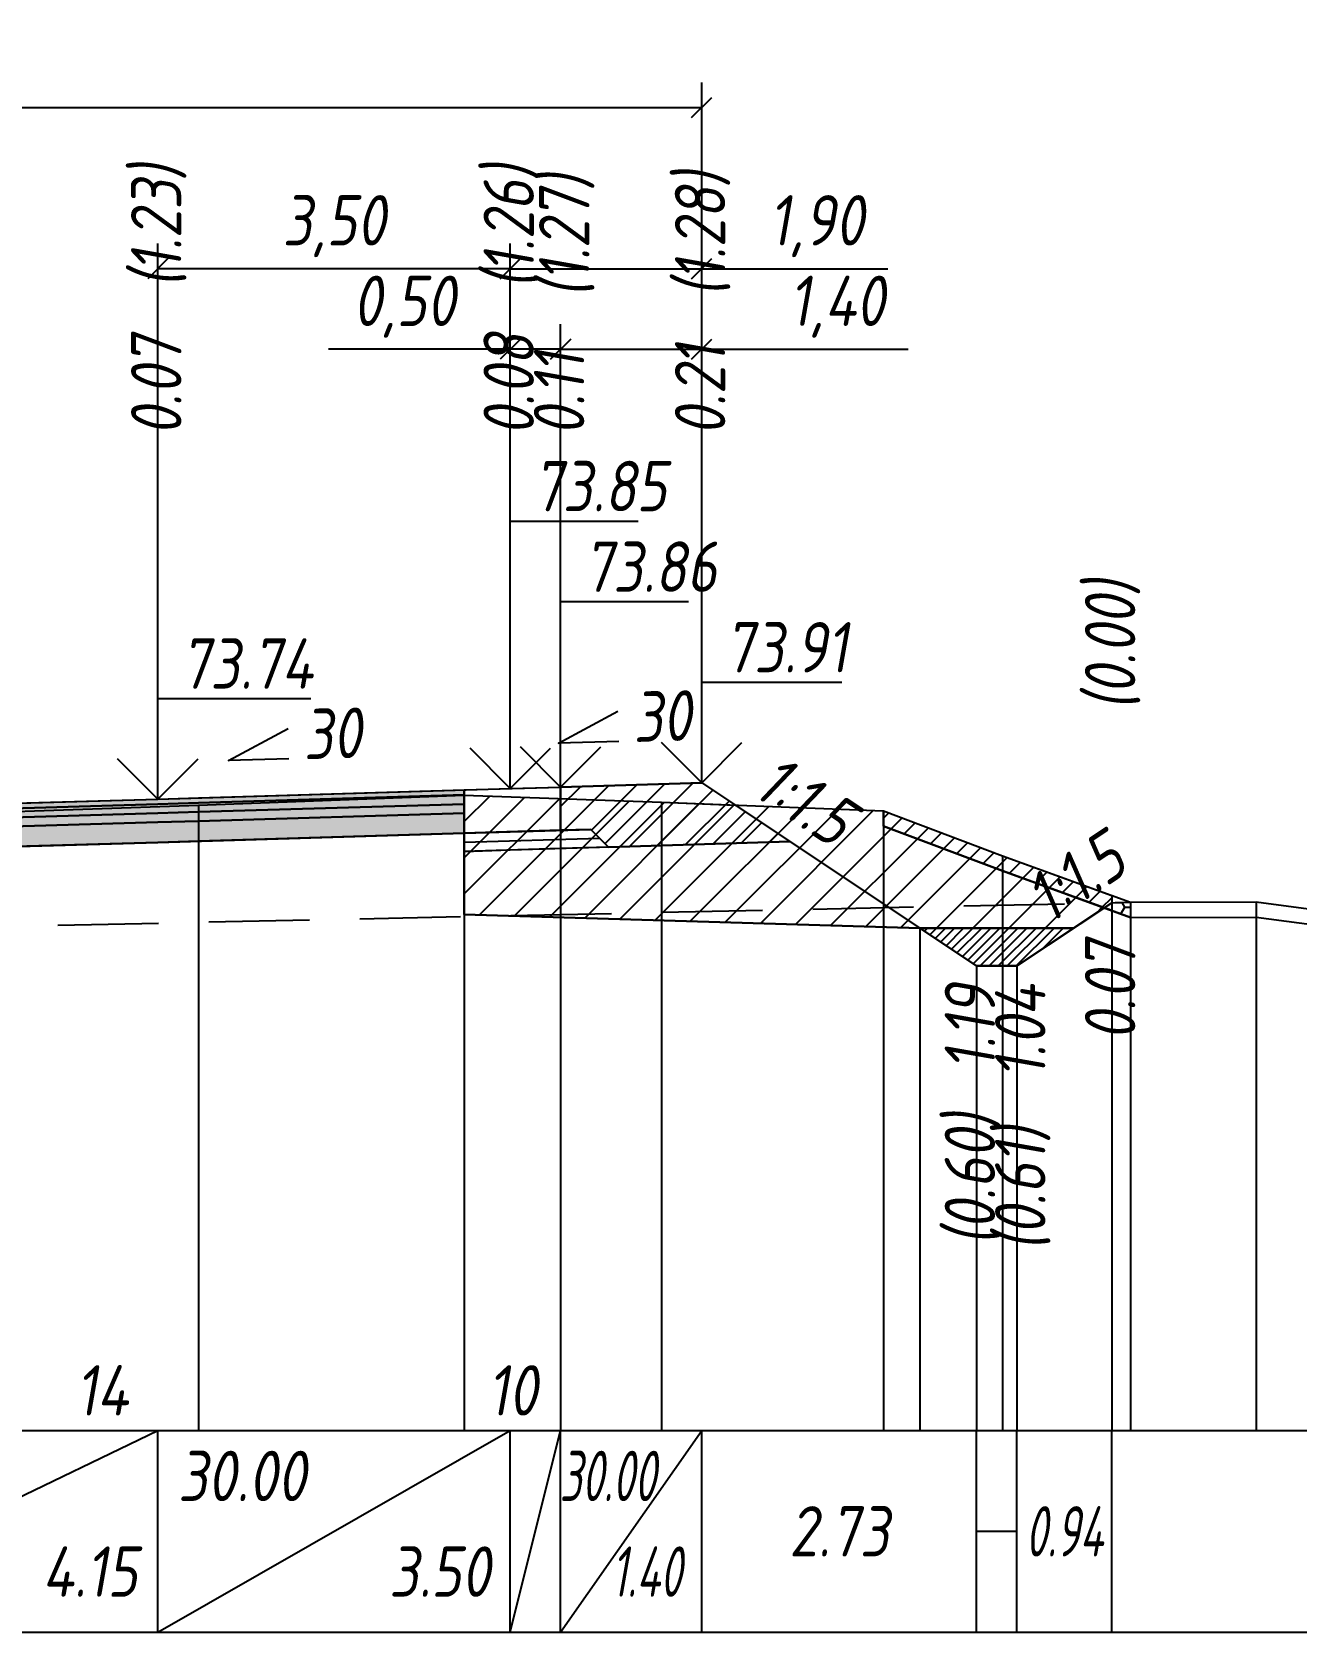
# Model space of a CAD drawing. Extents: x -717 to 1451, y -133302 to 233.
# Drawn here: x 175.8 to 238.6, y -34047 to -33967.6 of the extents above; entities that cross this region are included whole.
import ezdxf
from ezdxf.enums import TextEntityAlignment as Align

# ---------------------------------------------------------------- set-up
doc = ezdxf.new("R2010")
doc.units = 0
doc.linetypes.add('штриховая', pattern=[0.75, 0.5, -0.25])
for name, color, linetype in [('Интерполированный поперечник', 2, 'Continuous'), ('Код_514', 1, 'Continuous'), ('Контур_0', 7, 'Continuous'), ('Контур_2521', 7, 'Continuous'), ('Контур_2564', 7, 'Continuous'), ('Контур_2660', 7, 'Continuous'), ('Контур_2665', 7, 'Continuous'), ('Контур_400', 7, 'Continuous'), ('Контур_508', 7, 'Continuous'), ('Контур_512', 7, 'Continuous'), ('Контур_513', 7, 'Continuous'), ('Контур_818', 7, 'Continuous'), ('Красный поперечник', 1, 'Continuous'), ('Объём_2501', 7, 'Continuous'), ('Объём_2564', 7, 'Continuous'), ('Объём_2650', 7, 'Continuous'), ('Объём_2660', 7, 'Continuous'), ('Объём_2661', 7, 'Continuous'), ('Объём_2662', 7, 'Continuous'), ('Объём_2663', 7, 'Continuous'), ('Объём_2664', 7, 'Continuous'), ('Объём_2665', 7, 'Continuous'), ('Объём_2666', 7, 'Continuous'), ('Объём_2667', 7, 'Continuous'), ('Объём_2668', 7, 'Continuous'), ('Объём_2669', 7, 'Continuous'), ('Объём_2675', 7, 'Continuous'), ('Объём_2753', 7, 'Continuous'), ('Откосы', 7, 'Continuous'), ('Отметки покрытия', 7, 'Continuous'), ('Рабочие отметки', 7, 'Continuous'), ('Рабочие отметки доп.', 7, 'Continuous'), ('Слои выравнивания', 7, 'Continuous'), ('Таблица', 7, 'Continuous'), ('Уклоны проезжей части', 7, 'Continuous'), ('Черный поперечник', 3, 'Continuous')]:
    doc.layers.add(name, color=color, linetype=linetype)
for name, color, linetype, true_color in [('Контур_2540', 2, 'Continuous', 0xffff00), ('Контур_2560', 2, 'Continuous', 0xffff00), ('Контур_2561', 7, 'Continuous', 0xff8040), ('Контур_2562', 3, 'Continuous', 0x00ff00), ('Контур_2563', 7, 'Continuous', 0xff8000), ('Контур_2570', 7, 'Continuous', 0x80ff00), ('Контур_2725', 7, 'Continuous', 0x323232), ('Контур_2736', 4, 'Continuous', 0x00ffff), ('Контур_2737', 4, 'Continuous', 0x00ffff), ('Контур_2738', 4, 'Continuous', 0x00ffff), ('Контур_2739', 4, 'Continuous', 0x00ffff), ('Контур_2741', 4, 'Continuous', 0x00ffff), ('Контур_2742', 4, 'Continuous', 0x00ffff), ('Контур_2743', 4, 'Continuous', 0x00ffff), ('Контур_2744', 7, 'Continuous', 0xa4ffff), ('Контур_2745', 7, 'Continuous', 0xa4ffff), ('Контур_2747', 4, 'Continuous', 0x00ffff), ('Контур_2748', 4, 'Continuous', 0x00ffff), ('Контур_2749', 4, 'Continuous', 0x00ffff), ('Контур_2750', 4, 'Continuous', 0x00ffff), ('Контур_2751', 4, 'Continuous', 0x00ffff), ('Контур_2752', 4, 'Continuous', 0x00ffff), ('Контур_2760', 7, 'Continuous', 0x323232), ('Контур_2761', 7, 'Continuous', 0x323232), ('Контур_2762', 7, 'Continuous', 0x323232), ('Контур_2763', 7, 'Continuous', 0x323232), ('Контур_402', 7, 'Continuous', 0xff6464), ('Контур_703', 4, 'Continuous', 0x00ffff), ('Контур_705', 4, 'Continuous', 0x00ffff), ('Контур_707', 4, 'Continuous', 0x00ffff), ('Контур_720', 131, 'Continuous', 0xaaffff), ('Объём_2500', 7, 'Continuous', 0xc0c0c0), ('Объём_2520', 7, 'Continuous', 0x80ffff), ('Объём_2540', 2, 'Continuous', 0xffff00), ('Объём_2560', 2, 'Continuous', 0xffff00), ('Объём_2561', 7, 'Continuous', 0xff8040), ('Объём_2562', 3, 'Continuous', 0x00ff00), ('Объём_2563', 7, 'Continuous', 0xff8000), ('Объём_2570', 7, 'Continuous', 0x80ff00), ('Объём_2600', 7, 'Continuous', 0x808000), ('Объём_2620', 2, 'Continuous', 0xffff00), ('Объём_2746', 2, 'Continuous', 0xffff00)]:
    doc.layers.add(name, color=color, linetype=linetype, true_color=true_color)
doc.styles.get("Standard").update_dxf_attribs({"font": 'txt', "height": 2.5})
doc.styles.add('М', font='romand.shx', dxfattribs={"width": 0.8, "oblique": 10, "height": 2.5})
doc.dimstyles.new('ISO-25', dxfattribs={"dimtxt": 2.5, "dimasz": 2.5, "dimexe": 1.25, "dimexo": 0.625, "dimtad": 1, "dimtxsty": 'Standard', "dimcen": 2.5, "dimadec": 0, "dimazin": 0, "dimtfac": 1, "dimtmove": 0, "dimatfit": 3, "dimfxl": 1, "dimarcsym": 0})

# ---------------------------------------------------------------- blocks, each defined once
blk = doc.blocks.new('_Oblique')
at = {"color": 0, "linetype": 'ByBlock', "lineweight": -2}
blk.add_line((-0.5, -0.5), (0.5, 0.5), dxfattribs=at)
blk = doc.blocks.new('*D785')
at = {"color": 0, "lineweight": -2, "transparency": 16777216}
for p, q in [((202.028, -34004.48), (202.028, -33982.055)), ((209.028, -34004.27), (209.028, -33982.055)), ((202.028, -33983.305), (209.028, -33983.305)), ((209.028, -33983.305), (219.283, -33983.305))]:
    blk.add_line(p, q, dxfattribs=at)
at = {"layer": 'Defpoints', "color": 0, "transparency": 16777216}
for p in [(209.028, -33983.305), (202.028, -34005.105), (209.028, -34004.895)]:
    blk.add_point(p, dxfattribs=at)
at = {"color": 0, "lineweight": -2, "transparency": 16777216, "rotation": 180}
blk.add_blockref('_Oblique', (202.028, -33983.305), dxfattribs=at)
at = {"color": 0, "lineweight": -2, "transparency": 16777216}
blk.add_blockref('_Oblique', (209.028, -33983.305), dxfattribs=at)
at = {"color": 0, "transparency": 16777216, "insert": (215.743, -33981.192), "char_height": 2.5, "width": 8.75, "attachment_point": 5, "style": 'М'}
blk.add_mtext('1,40', dxfattribs=at)
blk = doc.blocks.new('*D787')
at = {"color": 0, "lineweight": -2, "transparency": 16777216}
for p, q in [((199.528, -34004.555), (199.528, -33982.055)), ((202.028, -34004.48), (202.028, -33982.055)), ((199.528, -33983.305), (190.503, -33983.305)), ((202.028, -33983.305), (199.528, -33983.305))]:
    blk.add_line(p, q, dxfattribs=at)
at = {"layer": 'Defpoints', "color": 0, "transparency": 16777216}
for p in [(202.028, -33983.305), (199.528, -34005.18), (202.028, -34005.105)]:
    blk.add_point(p, dxfattribs=at)
at = {"color": 0, "lineweight": -2, "transparency": 16777216, "rotation": 180}
blk.add_blockref('_Oblique', (199.528, -33983.305), dxfattribs=at)
at = {"color": 0, "lineweight": -2, "transparency": 16777216}
blk.add_blockref('_Oblique', (202.028, -33983.305), dxfattribs=at)
at = {"color": 0, "transparency": 16777216, "insert": (194.264, -33981.192), "char_height": 2.5, "width": 9.16667, "attachment_point": 5, "style": 'М'}
blk.add_mtext('0,50', dxfattribs=at)
blk = doc.blocks.new('*D789')
at = {"color": 0, "lineweight": -2, "transparency": 16777216}
for p, q in [((182.028, -34005.08), (182.028, -33978.055)), ((199.528, -34004.555), (199.528, -33978.055)), ((199.528, -33979.305), (182.028, -33979.305))]:
    blk.add_line(p, q, dxfattribs=at)
at = {"layer": 'Defpoints', "color": 0, "transparency": 16777216}
for p in [(182.028, -33979.305), (199.528, -34005.18), (182.028, -34005.705)]:
    blk.add_point(p, dxfattribs=at)
at = {"color": 0, "lineweight": -2, "transparency": 16777216, "rotation": 180}
blk.add_blockref('_Oblique', (182.028, -33979.305), dxfattribs=at)
at = {"color": 0, "lineweight": -2, "transparency": 16777216}
blk.add_blockref('_Oblique', (199.528, -33979.305), dxfattribs=at)
at = {"color": 0, "transparency": 16777216, "insert": (190.778, -33977.192), "char_height": 2.5, "width": 9.58333, "attachment_point": 5, "style": 'М'}
blk.add_mtext('3,50', dxfattribs=at)
blk = doc.blocks.new('*D790')
at = {"color": 0, "lineweight": -2, "transparency": 16777216}
for p, q in [((199.528, -34004.555), (199.528, -33978.055)), ((209.028, -34004.27), (209.028, -33978.055)), ((199.528, -33979.305), (209.028, -33979.305)), ((209.028, -33979.305), (218.268, -33979.305))]:
    blk.add_line(p, q, dxfattribs=at)
at = {"layer": 'Defpoints', "color": 0, "transparency": 16777216}
for p in [(199.528, -33979.305), (199.528, -34005.18), (209.028, -34004.895)]:
    blk.add_point(p, dxfattribs=at)
at = {"color": 0, "lineweight": -2, "transparency": 16777216, "rotation": 180}
blk.add_blockref('_Oblique', (199.528, -33979.305), dxfattribs=at)
at = {"color": 0, "lineweight": -2, "transparency": 16777216}
blk.add_blockref('_Oblique', (209.028, -33979.305), dxfattribs=at)
at = {"color": 0, "transparency": 16777216, "insert": (214.727, -33977.192), "char_height": 2.5, "width": 8.75, "attachment_point": 5, "style": 'М'}
blk.add_mtext('1,90', dxfattribs=at)
blk = doc.blocks.new('*D792')
at = {"color": 0, "lineweight": -2, "transparency": 16777216}
for p, q in [((113.528, -34007.16), (113.528, -33970.055)), ((209.028, -34004.27), (209.028, -33970.055)), ((113.528, -33971.305), (209.028, -33971.305))]:
    blk.add_line(p, q, dxfattribs=at)
at = {"layer": 'Defpoints', "color": 0, "transparency": 16777216}
for p in [(209.028, -33971.305), (209.028, -34004.895), (113.528, -34007.785)]:
    blk.add_point(p, dxfattribs=at)
at = {"color": 0, "lineweight": -2, "transparency": 16777216, "rotation": 180}
blk.add_blockref('_Oblique', (113.528, -33971.305), dxfattribs=at)
at = {"color": 0, "lineweight": -2, "transparency": 16777216}
blk.add_blockref('_Oblique', (209.028, -33971.305), dxfattribs=at)
at = {"color": 0, "transparency": 16777216, "insert": (161.278, -33969.192), "char_height": 2.5, "width": 10.41667, "attachment_point": 5, "style": 'М'}
blk.add_mtext('19,10', dxfattribs=at)

msp = doc.modelspace()

# ---------------------------------------------------------------- hatches: boundary and pattern name
at = {"layer": 'Объём_2563'}
h = msp.add_hatch(dxfattribs=at)
h.set_pattern_fill('ANSI31', color=256, scale=0.3)
h.paths.add_polyline_path([(204.402, -34008.021), (203.528, -34007.148), (202.028, -34007.193), (202.028, -34005.043), (209.028, -34004.833), (213.406, -34007.751)])
at = {"layer": 'Объём_2570'}
h = msp.add_hatch(dxfattribs=at)
h.set_pattern_fill('ANSI31', color=256, scale=0.2)
h.paths.add_polyline_path([(229.382, -34011.177), (223.968, -34009.203), (218.059, -34006.982), (218.059, -34006.232), (223.968, -34008.453), (229.382, -34010.427)])
at = {"layer": 'Объём_2600'}
h = msp.add_hatch(dxfattribs=at)
h.set_pattern_fill('ANSI31', color=6, scale=0.4)
h.paths.add_polyline_path([(219.854, -34012.05), (197.245, -34011.372), (197.245, -34005.445), (207.029, -34005.789), (218.059, -34006.232), (218.059, -34006.982), (223.968, -34009.203), (229.003, -34011.039), (227.487, -34012.05)])
h = msp.add_hatch(dxfattribs=at)
h.set_pattern_fill('HONEY', color=5, scale=0.3)
h.paths.add_polyline_path([(229.382, -34010.786), (230.312, -34010.767), (230.312, -34011.517), (229.003, -34011.039)])
at = {"layer": 'Объём_2620'}
h = msp.add_hatch(dxfattribs=at)
h.set_pattern_fill('ANSI31', color=2, scale=0.1)
h.paths.add_polyline_path([(219.854, -34012.05), (227.487, -34012.05), (224.67, -34013.928), (222.67, -34013.928)])
edge = h.paths.add_edge_path(flags=17)
edge.add_line((219.854, -34012.05), (222.67, -34013.928))
at = {"layer": 'Слои выравнивания'}
for color, points in [(2, [(161.278, -34006.243), (172.543, -34005.917), (182.028, -34005.643), (184.043, -34005.582), (197.245, -34005.186), (197.245, -34005.436), (184.043, -34005.832), (182.028, -34005.893), (172.543, -34006.167), (161.278, -34006.493)]), (3, [(161.278, -34006.493), (172.543, -34006.167), (182.028, -34005.893), (184.043, -34005.832), (197.245, -34005.436), (197.245, -34005.886), (184.043, -34006.282), (182.028, -34006.343), (172.543, -34006.617), (161.278, -34006.943)]), (4, [(161.278, -34006.943), (172.543, -34006.617), (182.028, -34006.343), (184.043, -34006.282), (197.245, -34005.886), (197.245, -34006.336), (184.043, -34006.732), (182.028, -34006.793), (172.543, -34007.067), (161.278, -34007.393)]), (5, [(161.278, -34007.393), (172.543, -34007.067), (182.028, -34006.793), (184.043, -34006.732), (197.245, -34006.336), (197.245, -34007.336), (184.043, -34007.732), (182.028, -34007.793), (172.543, -34008.067), (161.278, -34008.393)])]:
    msp.add_hatch(color=color, dxfattribs=at).paths.add_polyline_path(points)

# ---------------------------------------------------------------- linework, layer by layer
at = {"layer": 'Интерполированный поперечник', "linetype": 'штриховая', "ltscale": 10, "flags": 128}
msp.add_lwpolyline([(109.574, -34013.341), (230.312, -34010.767)], dxfattribs=at)
at = {"layer": 'Код_514'}
for p, q in [((161.278, -34047), (182.028, -34037)), ((182.028, -34047), (182.028, -34037)), ((182.028, -34047), (199.528, -34037)), ((199.528, -34047), (199.528, -34037)), ((199.528, -34047), (202.028, -34037)), ((202.028, -34047), (202.028, -34037)), ((202.028, -34047), (209.028, -34037)), ((209.028, -34047), (209.028, -34037)), ((222.67, -34047), (222.67, -34037)), ((224.67, -34047), (224.67, -34037)), ((229.382, -34047), (229.382, -34037)), ((222.67, -34042), (224.67, -34042))]:
    msp.add_line(p, q, dxfattribs=at)
at = {"layer": 'Контур_0', "flags": 128}
for points in [[(197.245, -34005.186), (202.028, -34005.043), (202.028, -34007.193), (197.245, -34007.336), (197.245, -34005.186), (197.245, -34005.186)], [(209.028, -34004.833), (218.312, -34011.022), (218.312, -34011.022), (218.312, -34011.022), (218.312, -34011.022), (218.312, -34011.022), (218.312, -34011.022), (218.312, -34011.022), (218.312, -34011.022), (218.312, -34011.022), (218.312, -34011.022), (218.312, -34011.022), (218.312, -34011.022), (218.312, -34011.022), (218.312, -34011.022), (222.67, -34013.928)], [(209.028, -34004.833), (218.312, -34011.022), (218.312, -34011.022), (218.312, -34011.022), (218.312, -34011.022), (218.312, -34011.022), (218.312, -34011.022), (218.312, -34011.022), (218.312, -34011.022), (218.312, -34011.022), (218.312, -34011.022), (218.312, -34011.022), (218.312, -34011.022), (218.312, -34011.022), (218.312, -34011.022), (222.67, -34013.928), (224.67, -34013.928), (229.382, -34010.786), (229.382, -34010.786), (229.382, -34010.786), (229.382, -34010.786), (229.382, -34010.786), (229.382, -34010.786), (229.382, -34010.786), (229.382, -34010.786), (229.382, -34010.786), (229.382, -34010.786), (229.382, -34010.786), (229.382, -34010.786), (229.382, -34010.786)], [(202.028, -34008.093), (197.245, -34008.236), (197.245, -34007.336), (203.528, -34007.148), (204.402, -34008.021), (202.028, -34008.093), (202.028, -34008.093)], [(202.028, -34007.193), (203.528, -34007.148), (204.402, -34008.021), (213.406, -34007.751)]]:
    msp.add_lwpolyline(points, dxfattribs=at)
at = {"layer": 'Контур_2521', "color": 250, "flags": 128}
msp.add_lwpolyline([(197.245, -34007.786), (203.965, -34007.585)], dxfattribs=at)
at = {"layer": 'Контур_2540', "flags": 128}
msp.add_lwpolyline([(199.528, -34008.168), (213.406, -34007.751), (219.854, -34012.05), (197.245, -34011.372), (197.245, -34008.236), (199.528, -34008.168), (199.528, -34008.168)], dxfattribs=at)
at = {"layer": 'Контур_2560', "flags": 128}
msp.add_lwpolyline([(202.028, -34005.043), (209.028, -34004.833), (209.028, -34004.833), (209.028, -34004.833)], dxfattribs=at)
at = {"layer": 'Контур_2561', "flags": 128}
msp.add_lwpolyline([(202.028, -34005.043), (202.028, -34005.043), (209.028, -34004.833), (209.028, -34004.833), (202.028, -34005.043)], dxfattribs=at)
at = {"layer": 'Контур_2562', "flags": 128}
msp.add_lwpolyline([(209.028, -34004.833), (209.028, -34004.833), (209.028, -34004.833), (209.028, -34004.833), (209.028, -34004.833)], dxfattribs=at)
at = {"layer": 'Контур_2563', "flags": 128}
msp.add_lwpolyline([(204.402, -34008.021), (203.528, -34007.148), (202.028, -34007.193), (202.028, -34005.043), (209.028, -34004.833), (213.406, -34007.751), (204.402, -34008.021), (204.402, -34008.021)], dxfattribs=at)
at = {"layer": 'Контур_2564', "flags": 128}
msp.add_lwpolyline([(202.028, -34005.043), (209.028, -34004.833)], dxfattribs=at)
at = {"layer": 'Контур_2570', "flags": 128}
msp.add_lwpolyline([(80, -34014.472), (97.65, -34014.322), (101.895, -34014.203), (109.574, -34014.091), (109.574, -34014.091), (112.17, -34013.374), (124.742, -34009.74), (124.742, -34008.99), (137.303, -34008.12), (147.729, -34007.444), (160.512, -34006.879), (161.278, -34006.845), (172.543, -34006.348), (184.043, -34005.941), (197.245, -34005.445), (207.029, -34005.789), (218.059, -34006.232), (218.059, -34006.982), (223.968, -34009.203), (230.312, -34011.517), (230.312, -34011.517), (236.552, -34011.497), (246.592, -34012.828), (254.382, -34013.195)], dxfattribs=at)
at = {"layer": 'Контур_2660', "flags": 128}
msp.add_lwpolyline([(197.245, -34011.372), (219.854, -34012.05)], dxfattribs=at)
at = {"layer": 'Контур_2665', "flags": 128}
msp.add_lwpolyline([(209.028, -34004.833), (209.028, -34004.833)], dxfattribs=at)
at = {"layer": 'Контур_2725', "flags": 128}
msp.add_lwpolyline([(147.729, -34008.784), (154.906, -34008.577), (160.512, -34008.415), (161.278, -34008.393), (172.543, -34008.067), (182.028, -34007.793), (184.043, -34007.732), (197.245, -34007.336)], dxfattribs=at)
at = {"layer": 'Контур_2736', "flags": 128}
for points in [[(209.028, -34004.833), (218.312, -34011.022)], [(218.312, -34011.022), (222.67, -34013.928)]]:
    msp.add_lwpolyline(points, dxfattribs=at)
at = {"layer": 'Контур_2737', "flags": 128}
msp.add_lwpolyline([(218.312, -34011.022), (218.312, -34011.022)], dxfattribs=at)
at = {"layer": 'Контур_2738', "flags": 128}
msp.add_lwpolyline([(218.312, -34011.022), (218.312, -34011.022)], dxfattribs=at)
at = {"layer": 'Контур_2739', "flags": 128}
msp.add_lwpolyline([(218.312, -34011.022), (218.312, -34011.022)], dxfattribs=at)
at = {"layer": 'Контур_2741', "flags": 128}
msp.add_lwpolyline([(229.382, -34010.786), (229.382, -34010.786)], dxfattribs=at)
at = {"layer": 'Контур_2742', "flags": 128}
msp.add_lwpolyline([(229.382, -34010.786), (229.382, -34010.786)], dxfattribs=at)
at = {"layer": 'Контур_2743', "flags": 128}
msp.add_lwpolyline([(229.382, -34010.786), (229.382, -34010.786)], dxfattribs=at)
at = {"layer": 'Контур_2744', "flags": 128}
msp.add_lwpolyline([(229.382, -34010.786), (229.382, -34010.786)], dxfattribs=at)
msp.add_lwpolyline([(229.382, -34010.786), (229.382, -34010.786)], dxfattribs=at)
msp.add_lwpolyline([(229.382, -34010.786), (229.382, -34010.786)], dxfattribs=at)
msp.add_lwpolyline([(229.382, -34010.786), (229.382, -34010.786)], dxfattribs=at)
msp.add_lwpolyline([(229.382, -34010.786), (229.382, -34010.786)], dxfattribs=at)
msp.add_lwpolyline([(229.382, -34010.786), (229.382, -34010.786)], dxfattribs=at)
at = {"layer": 'Контур_2745', "flags": 128}
msp.add_lwpolyline([(218.312, -34011.022), (218.312, -34011.022)], dxfattribs=at)
msp.add_lwpolyline([(218.312, -34011.022), (218.312, -34011.022)], dxfattribs=at)
msp.add_lwpolyline([(218.312, -34011.022), (218.312, -34011.022)], dxfattribs=at)
msp.add_lwpolyline([(218.312, -34011.022), (218.312, -34011.022)], dxfattribs=at)
msp.add_lwpolyline([(218.312, -34011.022), (218.312, -34011.022)], dxfattribs=at)
msp.add_lwpolyline([(218.312, -34011.022), (218.312, -34011.022)], dxfattribs=at)
at = {"layer": 'Контур_2747', "flags": 128}
msp.add_lwpolyline([(218.312, -34011.022), (218.312, -34011.022)], dxfattribs=at)
at = {"layer": 'Контур_2748', "flags": 128}
msp.add_lwpolyline([(218.312, -34011.022), (218.312, -34011.022)], dxfattribs=at)
at = {"layer": 'Контур_2749', "flags": 128}
msp.add_lwpolyline([(218.312, -34011.022), (218.312, -34011.022)], dxfattribs=at)
at = {"layer": 'Контур_2750', "flags": 128}
msp.add_lwpolyline([(229.382, -34010.786), (229.382, -34010.786)], dxfattribs=at)
at = {"layer": 'Контур_2751', "flags": 128}
msp.add_lwpolyline([(229.382, -34010.786), (229.382, -34010.786)], dxfattribs=at)
at = {"layer": 'Контур_2752', "flags": 128}
msp.add_lwpolyline([(229.382, -34010.786), (229.382, -34010.786)], dxfattribs=at)
at = {"layer": 'Контур_2760', "flags": 128}
msp.add_lwpolyline([(147.729, -34006.634), (154.906, -34006.427), (160.512, -34006.265), (161.278, -34006.243), (172.543, -34005.917), (182.028, -34005.643), (184.043, -34005.582), (197.245, -34005.186)], dxfattribs=at)
at = {"layer": 'Контур_2761', "flags": 128}
msp.add_lwpolyline([(147.729, -34006.884), (154.906, -34006.677), (160.512, -34006.515), (161.278, -34006.493), (172.543, -34006.167), (182.028, -34005.893), (184.043, -34005.832), (197.245, -34005.436)], dxfattribs=at)
at = {"layer": 'Контур_2762', "flags": 128}
msp.add_lwpolyline([(147.729, -34007.334), (154.906, -34007.127), (160.512, -34006.965), (161.278, -34006.943), (172.543, -34006.617), (182.028, -34006.343), (184.043, -34006.282), (197.245, -34005.886)], dxfattribs=at)
at = {"layer": 'Контур_2763', "flags": 128}
msp.add_lwpolyline([(147.729, -34007.784), (154.906, -34007.577), (160.512, -34007.415), (161.278, -34007.393), (172.543, -34007.067), (182.028, -34006.793), (184.043, -34006.732), (197.245, -34006.336)], dxfattribs=at)
at = {"layer": 'Контур_400', "flags": 128}
msp.add_lwpolyline([(161.278, -34006.243), (182.028, -34005.643), (199.528, -34005.118), (199.528, -34005.118), (199.528, -34005.118), (199.528, -34005.118), (199.528, -34005.118), (199.528, -34005.118), (202.028, -34005.043)], dxfattribs=at)
at = {"layer": 'Контур_402', "flags": 128}
msp.add_lwpolyline([(107.241, -34011.914), (147.729, -34010.699), (147.729, -34008.784), (161.278, -34008.393), (182.028, -34007.793), (197.245, -34007.336), (197.245, -34011.372), (219.854, -34012.05)], dxfattribs=at)
at = {"layer": 'Контур_508', "flags": 128}
msp.add_lwpolyline([(105, -34013.408), (107.241, -34011.914), (147.729, -34010.699), (147.729, -34008.784), (161.278, -34008.393), (182.028, -34007.793), (197.245, -34007.336), (197.245, -34011.372), (219.854, -34012.05), (222.67, -34013.928), (224.67, -34013.928), (229.382, -34010.786)], dxfattribs=at)
at = {"layer": 'Контур_512', "flags": 128}
msp.add_lwpolyline([(197.245, -34011.372), (219.854, -34012.05), (222.67, -34013.928), (224.67, -34013.928), (229.382, -34010.786)], dxfattribs=at)
at = {"layer": 'Контур_513', "flags": 128}
msp.add_lwpolyline([(105, -34013.408), (107.241, -34011.914), (147.729, -34010.699), (147.729, -34008.784), (161.278, -34008.393), (182.028, -34007.793), (197.245, -34007.336), (197.245, -34011.372), (219.854, -34012.05), (222.67, -34013.928), (224.67, -34013.928), (229.382, -34010.786)], dxfattribs=at)
at = {"layer": 'Контур_703', "flags": 128}
msp.add_lwpolyline([(209.028, -34004.833), (218.312, -34011.022)], dxfattribs=at)
at = {"layer": 'Контур_705', "flags": 128}
msp.add_lwpolyline([(218.312, -34011.022), (218.312, -34011.022)], dxfattribs=at)
at = {"layer": 'Контур_707', "flags": 128}
msp.add_lwpolyline([(224.67, -34013.928), (229.382, -34010.786)], dxfattribs=at)
at = {"layer": 'Контур_720', "flags": 128}
msp.add_lwpolyline([(222.67, -34013.928), (224.67, -34013.928)], dxfattribs=at)
at = {"layer": 'Контур_818', "flags": 128}
msp.add_lwpolyline([(105, -34014.158), (109.574, -34014.091), (109.574, -34014.091), (112.17, -34013.374), (124.742, -34009.74), (124.742, -34008.99), (137.303, -34008.12), (147.729, -34007.444), (160.512, -34006.879), (161.278, -34006.845), (172.543, -34006.348), (184.043, -34005.941), (197.245, -34005.445), (207.029, -34005.789), (218.059, -34006.232), (218.059, -34006.982), (223.968, -34009.203), (229.382, -34011.177)], dxfattribs=at)
at = {"layer": 'Красный поперечник'}
for p, q in [((182.028, -34005.643), (199.528, -34005.118)), ((199.528, -34005.118), (202.028, -34005.043)), ((202.028, -34005.043), (209.028, -34004.833)), ((209.028, -34004.833), (222.67, -34013.928)), ((161.278, -34006.243), (182.028, -34005.643)), ((224.67, -34013.928), (229.382, -34010.786)), ((229.382, -34010.786), (229.382, -34037)), ((197.245, -34011.372), (197.245, -34037)), ((219.854, -34012.05), (219.854, -34037)), ((222.67, -34013.928), (222.67, -34037)), ((222.67, -34013.928), (224.67, -34013.928)), ((224.67, -34013.928), (224.67, -34037))]:
    msp.add_line(p, q, dxfattribs=at)
at = {"layer": 'Объём_2500', "flags": 128}
msp.add_lwpolyline([(197.245, -34005.186), (202.028, -34005.043), (202.028, -34007.193), (197.245, -34007.336), (197.245, -34005.186), (197.245, -34005.186)], dxfattribs=at)
at = {"layer": 'Объём_2501', "flags": 128}
msp.add_lwpolyline([(161.278, -34006.243), (182.028, -34005.643), (199.528, -34005.118), (199.528, -34005.118), (199.528, -34005.118), (199.528, -34005.118), (199.528, -34005.118), (199.528, -34005.118), (202.028, -34005.043)], dxfattribs=at)
at = {"layer": 'Объём_2520', "color": 250, "flags": 128}
msp.add_lwpolyline([(202.028, -34008.093), (197.245, -34008.236), (197.245, -34007.336), (203.528, -34007.148), (204.402, -34008.021), (202.028, -34008.093), (202.028, -34008.093)], dxfattribs=at)
at = {"layer": 'Объём_2540', "flags": 128}
msp.add_lwpolyline([(199.528, -34008.168), (213.406, -34007.751), (219.854, -34012.05), (197.245, -34011.372), (197.245, -34008.236), (199.528, -34008.168), (199.528, -34008.168)], dxfattribs=at)
at = {"layer": 'Объём_2560', "flags": 128}
msp.add_lwpolyline([(202.028, -34005.043), (209.028, -34004.833), (209.028, -34004.833), (209.028, -34004.833)], dxfattribs=at)
at = {"layer": 'Объём_2561', "flags": 128}
msp.add_lwpolyline([(202.028, -34005.043), (202.028, -34005.043), (209.028, -34004.833), (209.028, -34004.833), (202.028, -34005.043)], dxfattribs=at)
at = {"layer": 'Объём_2562', "flags": 128}
msp.add_lwpolyline([(209.028, -34004.833), (209.028, -34004.833), (209.028, -34004.833), (209.028, -34004.833), (209.028, -34004.833)], dxfattribs=at)
at = {"layer": 'Объём_2563', "color": 250, "flags": 128}
msp.add_lwpolyline([(204.402, -34008.021), (203.528, -34007.148), (202.028, -34007.193), (202.028, -34005.043), (209.028, -34004.833), (213.406, -34007.751), (204.402, -34008.021), (204.402, -34008.021)], dxfattribs=at)
at = {"layer": 'Объём_2564', "flags": 128}
msp.add_lwpolyline([(202.028, -34005.043), (209.028, -34004.833)], dxfattribs=at)
at = {"layer": 'Объём_2570', "flags": 128}
msp.add_lwpolyline([(229.382, -34011.177), (223.968, -34009.203), (218.059, -34006.982), (218.059, -34006.232), (223.968, -34008.453), (229.382, -34010.427), (229.382, -34011.177), (229.382, -34011.177)], dxfattribs=at)
at = {"layer": 'Объём_2600', "color": 5, "flags": 128}
msp.add_lwpolyline([(229.382, -34010.786), (230.312, -34010.767), (230.312, -34011.517), (229.003, -34011.039), (229.382, -34010.786), (229.382, -34010.786)], dxfattribs=at)
at = {"layer": 'Объём_2620', "flags": 128}
msp.add_lwpolyline([(219.854, -34012.05), (227.487, -34012.05), (224.67, -34013.928), (222.67, -34013.928), (219.854, -34012.05), (219.854, -34012.05)], dxfattribs=at)
at = {"layer": 'Объём_2650', "color": 6, "flags": 128}
msp.add_lwpolyline([(219.854, -34012.05), (197.245, -34011.372), (197.245, -34005.445), (207.029, -34005.789), (218.059, -34006.232), (218.059, -34006.982), (223.968, -34009.203), (229.003, -34011.039), (227.487, -34012.05), (219.854, -34012.05), (219.854, -34012.05)], dxfattribs=at)
at = {"layer": 'Объём_2660', "flags": 128}
msp.add_lwpolyline([(197.245, -34011.372), (219.854, -34012.05)], dxfattribs=at)
at = {"layer": 'Объём_2661', "flags": 128}
msp.add_lwpolyline([(209.028, -34004.833), (218.312, -34011.022), (219.854, -34012.05)], dxfattribs=at)
at = {"layer": 'Объём_2662', "flags": 128}
msp.add_lwpolyline([(227.487, -34012.05), (229.382, -34010.786)], dxfattribs=at)
at = {"layer": 'Объём_2663', "flags": 128}
for points in [[(219.854, -34012.05), (222.67, -34013.928)], [(224.67, -34013.928), (227.487, -34012.05)]]:
    msp.add_lwpolyline(points, dxfattribs=at)
at = {"layer": 'Объём_2664', "flags": 128}
msp.add_lwpolyline([(222.67, -34013.928), (224.67, -34013.928)], dxfattribs=at)
at = {"layer": 'Объём_2665', "flags": 128}
msp.add_lwpolyline([(209.028, -34004.833), (209.028, -34004.833)], dxfattribs=at)
at = {"layer": 'Объём_2666', "flags": 128}
for points in [[(209.028, -34004.833), (218.312, -34011.022)], [(218.312, -34011.022), (219.854, -34012.05)]]:
    msp.add_lwpolyline(points, dxfattribs=at)
at = {"layer": 'Объём_2667', "flags": 128}
for points in [[(218.312, -34011.022), (218.312, -34011.022)], [(229.382, -34010.786), (229.382, -34010.786)]]:
    msp.add_lwpolyline(points, dxfattribs=at)
at = {"layer": 'Объём_2668', "flags": 128}
for points in [[(218.312, -34011.022), (218.312, -34011.022)], [(229.382, -34010.786), (229.382, -34010.786)]]:
    msp.add_lwpolyline(points, dxfattribs=at)
at = {"layer": 'Объём_2669', "flags": 128}
for points in [[(218.312, -34011.022), (218.312, -34011.022)], [(229.382, -34010.786), (229.382, -34010.786)]]:
    msp.add_lwpolyline(points, dxfattribs=at)
at = {"layer": 'Объём_2675', "flags": 128}
for points in [[(218.312, -34011.022), (218.312, -34011.022)], [(218.312, -34011.022), (218.312, -34011.022)], [(218.312, -34011.022), (218.312, -34011.022)], [(218.312, -34011.022), (218.312, -34011.022)], [(218.312, -34011.022), (218.312, -34011.022)], [(218.312, -34011.022), (218.312, -34011.022)], [(229.382, -34010.786), (229.382, -34010.786)], [(229.382, -34010.786), (229.382, -34010.786)], [(229.382, -34010.786), (229.382, -34010.786)], [(229.382, -34010.786), (229.382, -34010.786)], [(229.382, -34010.786), (229.382, -34010.786)], [(229.382, -34010.786), (229.382, -34010.786)]]:
    msp.add_lwpolyline(points, dxfattribs=at)
at = {"layer": 'Объём_2746', "flags": 128}
msp.add_lwpolyline([(207.029, -34005.789), (210.683, -34005.936), (219.854, -34012.05), (197.245, -34011.372), (197.245, -34005.445), (207.029, -34005.789), (207.029, -34005.789)], dxfattribs=at)
at = {"layer": 'Объём_2753', "flags": 128}
msp.add_lwpolyline([(197.245, -34005.186), (197.245, -34005.186)], dxfattribs=at)
at = {"layer": 'Откосы', "color": 1, "flags": 128}
for points in [[(204.918, -34002.781), (201.919, -34002.871), (204.873, -34001.281)], [(188.542, -34003.637), (185.544, -34003.727), (188.498, -34002.138)]]:
    msp.add_lwpolyline(points, dxfattribs=at)
at = {"layer": 'Отметки покрытия', "color": 1}
for p, q in [((199.528, -34005.118), (199.528, -33991.833)), ((199.528, -33991.833), (205.878, -33991.833)), ((202.028, -34005.043), (202.028, -33995.833)), ((202.028, -33995.833), (208.378, -33995.833)), ((209.028, -34004.833), (209.028, -33999.833)), ((209.028, -33999.833), (215.978, -33999.833)), ((182.028, -34005.643), (182.028, -34000.643)), ((182.028, -34000.643), (189.628, -34000.643)), ((199.528, -34005.118), (197.528, -34003.118)), ((199.528, -34005.118), (201.528, -34003.118)), ((202.028, -34005.043), (200.028, -34003.043)), ((202.028, -34005.043), (204.028, -34003.043)), ((209.028, -34004.833), (207.028, -34002.833)), ((209.028, -34004.833), (211.028, -34002.833)), ((182.028, -34005.643), (180.028, -34003.643)), ((182.028, -34005.643), (184.028, -34003.643))]:
    msp.add_line(p, q, dxfattribs=at)
at = {"layer": 'Слои выравнивания'}
for p, q in [((197.245, -34005.186), (197.245, -34037)), ((202.028, -34005.043), (202.028, -34037))]:
    msp.add_line(p, q, dxfattribs=at)
at = {"layer": 'Слои выравнивания', "color": 2, "flags": 128}
msp.add_lwpolyline([(161.278, -34006.243), (172.543, -34005.917), (182.028, -34005.643), (184.043, -34005.582), (197.245, -34005.186), (197.245, -34005.436), (184.043, -34005.832), (182.028, -34005.893), (172.543, -34006.167), (161.278, -34006.493)], close=True, dxfattribs=at)
at = {"layer": 'Слои выравнивания', "color": 3, "flags": 128}
msp.add_lwpolyline([(161.278, -34006.493), (172.543, -34006.167), (182.028, -34005.893), (184.043, -34005.832), (197.245, -34005.436), (197.245, -34005.886), (184.043, -34006.282), (182.028, -34006.343), (172.543, -34006.617), (161.278, -34006.943)], close=True, dxfattribs=at)
at = {"layer": 'Слои выравнивания', "color": 4, "flags": 128}
msp.add_lwpolyline([(161.278, -34006.943), (172.543, -34006.617), (182.028, -34006.343), (184.043, -34006.282), (197.245, -34005.886), (197.245, -34006.336), (184.043, -34006.732), (182.028, -34006.793), (172.543, -34007.067), (161.278, -34007.393)], close=True, dxfattribs=at)
at = {"layer": 'Слои выравнивания', "color": 5, "flags": 128}
msp.add_lwpolyline([(161.278, -34007.393), (172.543, -34007.067), (182.028, -34006.793), (184.043, -34006.732), (197.245, -34006.336), (197.245, -34007.336), (184.043, -34007.732), (182.028, -34007.793), (172.543, -34008.067), (161.278, -34008.393)], close=True, dxfattribs=at)
at = {"layer": 'Таблица'}
for p, q in [((80, -34037), (254.382, -34037)), ((80, -34047), (254.382, -34047))]:
    msp.add_line(p, q, dxfattribs=at)
at = {"layer": 'Черный поперечник', "color": 7}
for p, q in [((197.245, -34005.445), (197.245, -34037)), ((184.043, -34005.941), (184.043, -34037)), ((207.029, -34005.789), (207.029, -34037)), ((218.059, -34006.232), (218.059, -34037)), ((223.968, -34008.453), (223.968, -34037)), ((230.312, -34010.767), (230.312, -34037)), ((236.552, -34010.747), (236.552, -34037))]:
    msp.add_line(p, q, dxfattribs=at)
at = {"layer": 'Черный поперечник', "flags": 128}
msp.add_lwpolyline([(80, -34013.722), (97.65, -34013.572), (101.895, -34013.453), (109.574, -34013.341), (112.17, -34012.624), (124.742, -34008.99), (137.303, -34008.12), (147.729, -34007.444), (160.512, -34006.879), (161.278, -34006.845), (172.543, -34006.348), (184.043, -34005.941), (197.245, -34005.445), (207.029, -34005.789), (218.059, -34006.232), (223.968, -34008.453), (230.312, -34010.767), (236.552, -34010.747), (246.592, -34012.078), (254.382, -34012.445)], dxfattribs=at)

# ---------------------------------------------------------------- texts
at = {"layer": 'Код_514', "style": 'М', "oblique": 10}
for width, p in [(0.8, (183.028, -34038)), (0.6, (201.973, -34038))]:
    msp.add_text('30.00', height=2.5, dxfattribs=dict(at, width=width)).set_placement(p, align=Align.TOP_LEFT)
for s, width, p in [('2.73', 0.8, (215.849, -34042)), ('0.94', 0.6, (227.026, -34042))]:
    msp.add_text(s, height=2.5, dxfattribs=dict(at, width=width)).set_placement(p, align=Align.MIDDLE_CENTER)
for s, width, p in [('4.15', 0.8, (181.028, -34046)), ('3.50', 0.8, (198.528, -34046)), ('1.40', 0.6, (208.028, -34046))]:
    msp.add_text(s, height=2.5, dxfattribs=dict(at, width=width)).set_placement(p, align=Align.BOTTOM_RIGHT)
at = {"layer": 'Отметки покрытия', "color": 1, "style": 'М', "oblique": 10, "width": 0.8}
for s, p in [('73.85', (200.669, -33992.101)), ('73.86', (203.169, -33996.101)), ('73.91', (210.169, -34000.101)), ('73.74', (183.169, -34000.911))]:
    msp.add_text(s, height=2.5, dxfattribs=at).set_placement(p, align=Align.BOTTOM_LEFT)
at = {"layer": 'Рабочие отметки', "color": 1, "style": 'М', "oblique": 10, "width": 0.8}
for s, p in [('0.07', (181.95, -33987.583)), ('0.08', (199.45, -33987.583)), ('0.21', (208.95, -33987.583)), ('0.11', (201.95, -33987.583))]:
    msp.add_text(s, height=2.5, rotation=90, dxfattribs=at).set_placement(p, align=Align.MIDDLE_LEFT)
for s, p in [('0.07', (229.304, -34012.685)), ('1.19', (222.342, -34014.859)), ('1.04', (224.842, -34014.859))]:
    msp.add_text(s, height=2.5, rotation=90, dxfattribs=at).set_placement(p, align=Align.MIDDLE_RIGHT)
at = {"layer": 'Рабочие отметки доп.', "color": 1, "style": 'М', "oblique": 10, "width": 0.8}
for s, p in [('(1.23)', (181.95, -33980.233)), ('(1.26)', (199.45, -33980.283)), ('(1.27)', (202.204, -33980.726)), ('(1.28)', (208.95, -33980.683)), ('(0.00)', (229.304, -34001.217))]:
    msp.add_text(s, height=2.5, rotation=90, dxfattribs=at).set_placement(p, align=Align.MIDDLE_LEFT)
for s, p in [('(0.60)', (222.342, -34021.259)), ('(0.61)', (224.842, -34021.909))]:
    msp.add_text(s, height=2.5, rotation=90, dxfattribs=at).set_placement(p, align=Align.MIDDLE_RIGHT)
at = {"layer": 'Слои выравнивания', "style": 'М', "oblique": 10, "width": 0.8}
for s, p in [('14', (179.261, -34037)), ('10', (199.636, -34037))]:
    msp.add_text(s, height=2.5, dxfattribs=at).set_placement(p, align=Align.BOTTOM_CENTER)
at = {"layer": 'Уклоны проезжей части', "color": 1, "style": 'М', "oblique": 10, "width": 0.8}
for s, rotation, p in [('30', 1.71836, (207.123, -34003.524)), ('30', 1.71836, (190.748, -34004.381)), ('1:1.5', 326.30994, (213.089, -34007.376)), ('1:1.5', 33.69007, (228.715, -34011.168))]:
    msp.add_text(s, height=2.5, rotation=rotation, dxfattribs=at).set_placement(p, align=Align.BOTTOM_CENTER)

# ---------------------------------------------------------------- dimensions: what is measured, and where the dimension line sits
at = {"color": 5}
dim = msp.add_linear_dim(base=(209.028, -33971.305), p1=(113.528, -34007.785), p2=(209.028, -34004.895), angle=180, dimstyle='ISO-25', override={"dimasz": 1, "dimlfac": 0.2, "dimzin": 0, "dimtxsty": 'М', "dimblk1": 'Oblique', "dimblk2": 'Oblique', "dimsah": 1}, dxfattribs=at)
dim.commit()
dim.dimension.update_dxf_attribs({"geometry": '*D792', "text_midpoint": (161.278, -33969.192)})
dim = msp.add_linear_dim(base=(182.028, -33979.305), p1=(199.528, -34005.18), p2=(182.028, -34005.705), dimstyle='ISO-25', override={"dimasz": 1, "dimlfac": 0.2, "dimzin": 0, "dimtxsty": 'М', "dimblk1": 'Oblique', "dimblk2": 'Oblique', "dimsah": 1}, dxfattribs=at)
dim.commit()
dim.dimension.update_dxf_attribs({"geometry": '*D789', "text_midpoint": (190.778, -33977.192)})
dim = msp.add_linear_dim(base=(199.528, -33979.305), p1=(209.028, -34004.895), p2=(199.528, -34005.18), dimstyle='ISO-25', override={"dimasz": 1, "dimlfac": 0.2, "dimzin": 0, "dimtxsty": 'М', "dimblk1": 'Oblique', "dimblk2": 'Oblique', "dimsah": 1}, dxfattribs=at)
dim.commit()
dim.dimension.update_dxf_attribs({"geometry": '*D790', "text_midpoint": (214.727, -33979.305), "dimtype": 160})
for base, p1, p2, picture, middle in [((202.028, -33983.305), (199.528, -34005.18), (202.028, -34005.105), '*D787', (194.264, -33983.305)), ((209.028, -33983.305), (202.028, -34005.105), (209.028, -34004.895), '*D785', (215.743, -33983.305))]:
    dim = msp.add_linear_dim(base=base, p1=p1, p2=p2, angle=180, dimstyle='ISO-25', override={"dimasz": 1, "dimlfac": 0.2, "dimzin": 0, "dimtxsty": 'М', "dimblk1": 'Oblique', "dimblk2": 'Oblique', "dimsah": 1}, dxfattribs=at)
    dim.commit()
    dim.dimension.update_dxf_attribs({"geometry": picture, "text_midpoint": middle, "dimtype": 160})

doc.saveas('drawing.dxf')
